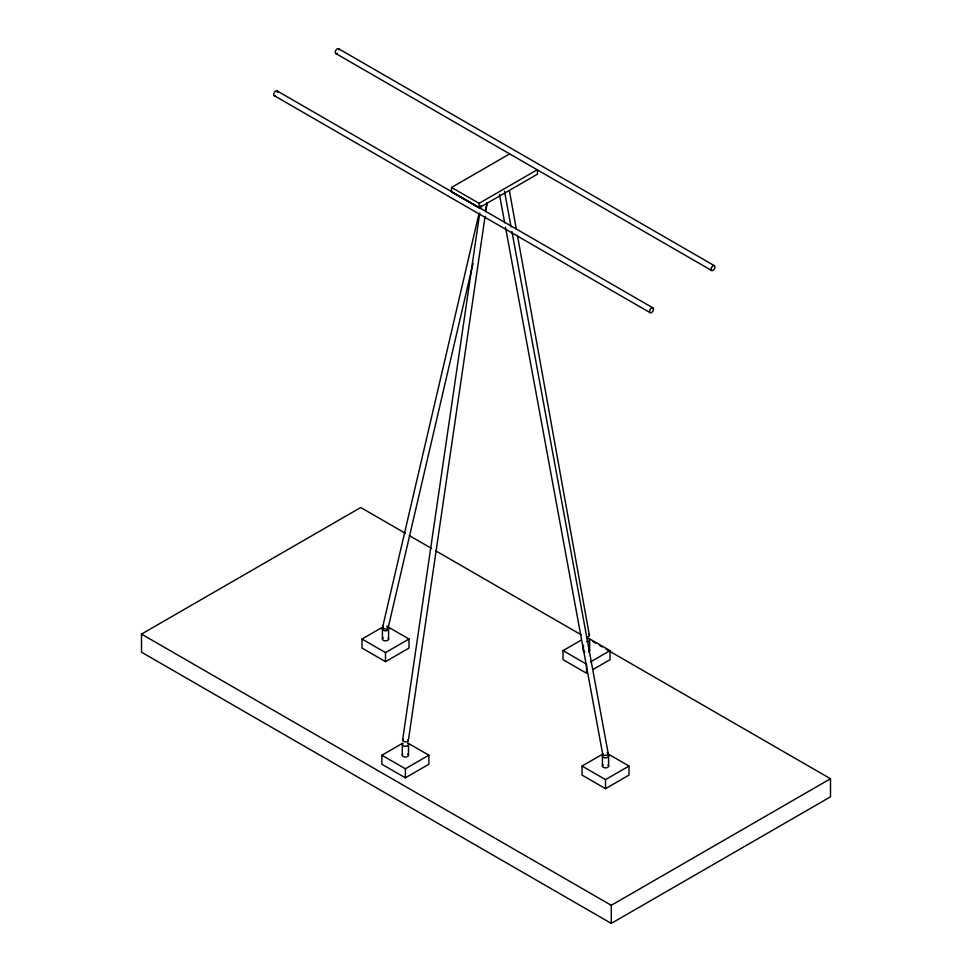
<?xml version="1.0" encoding="UTF-8"?>
<svg xmlns="http://www.w3.org/2000/svg" width="972" height="972" viewBox="0 0 972 972"><rect width="100%" height="100%" fill="white"/><g stroke="black" fill="none" stroke-linecap="round" stroke-linejoin="round"><path stroke-width="1.46" d="M402.274 755.22L402.347 744.491M408.471 755.22L408.544 744.491M402.615 740.02L479.755 213.038M480.423 208.53L480.861 205.529M408.289 740.919L485.101 216.306M485.757 211.811L487.069 202.82M382.749 626.588L478.917 213.864M388.18 627.681L473.036 263.436M485.417 210.341L487.13 202.966M537.249 169.76L479.087 203.342L479.087 207.644L451.555 191.739L451.555 187.438L509.717 153.868M606.115 649.199L830.501 778.742L830.501 796.833L611.279 923.4L141.499 652.176L141.499 634.096L360.721 507.518L405.336 533.288M386.807 626.223L408.993 639.029L408.993 648.069L385.507 661.628L362.021 648.069L362.021 639.029L382.895 626.976M362.021 639.029L385.507 652.589L408.993 639.029M407.985 743.155L428.859 755.22L428.859 764.259L405.373 777.819L381.887 764.259L381.887 755.22L402.76 743.155M563.031 650.62L586.529 664.192L586.529 673.232L563.031 659.672L563.031 650.62L581.305 640.074M381.887 755.22L405.373 768.779L428.859 755.22M590.441 661.932L610.015 650.62L610.015 659.672L593.054 669.465M608.132 753.993L629.006 766.045L629.006 775.097L605.52 788.657L582.034 775.097L582.034 766.045L602.907 753.993M582.034 766.045L605.52 779.617L629.006 766.045M141.499 634.096L611.279 905.321L830.501 778.742M338.584 48.734L714.396 265.708A2.77 1.604 -60 0 1 713.521 269.997A2.77 1.604 -60 0 1 711.127 268.612A2.77 1.604 -60 0 1 714.396 265.708M335.814 53.521L711.638 270.508M451.555 187.438L479.087 203.342M277.093 90.906L652.917 307.881A2.77 1.604 -60 0 1 652.042 312.17A2.77 1.604 -60 0 1 649.636 310.785A2.77 1.604 -60 0 1 652.917 307.881M451.555 191.958L479.087 207.862L537.504 174.134L537.504 169.966M274.323 95.706L650.147 312.68M589.129 638.568L610.015 650.62M409.273 535.56L431.592 548.439M435.529 550.711L581.183 634.801M592.993 641.617L595.617 643.136M599.554 645.408L602.178 646.927M504.492 191.229L511.09 227.035M511.916 231.506L608.229 753.628M499.462 194.509L504.687 222.807M505.513 227.278L602.786 754.649M509.401 190.706L516.375 229.477M517.444 235.443L589.336 635.117M611.279 905.321L611.279 923.4M608.618 756.046L608.618 766.045M605.52 779.617L605.52 788.657M602.421 756.046L602.421 766.045M589.627 639.953L589.627 650.62M583.419 645.287L583.419 650.62M405.373 768.779L405.373 777.819M388.606 629.018L388.606 639.029M385.507 652.589L385.507 661.628M382.409 629.018L382.409 639.029M588.497 634.023A2.88 1.944 -10.2 0 1 589.141 636.089A2.88 1.944 -10.2 0 1 586.529 637.559M588.51 638.58A3.098 1.786 0 0 1 589.445 640.56A3.098 1.786 0 0 1 586.529 641.739M588.716 649.357A3.098 1.786 0 0 1 588.51 652.005M584.767 652.103A3.098 1.786 0 0 1 583.674 649.916M337.369 53.278A2.77 1.604 -60 0 1 335.243 52.391A2.77 1.604 -60 0 1 337.138 48.904A2.77 1.604 -60 0 1 339.155 49.997M607.087 752.923A2.77 1.179 -10.5 0 1 607.792 754.454A2.77 1.179 -10.5 0 1 604.074 755.378A2.77 1.179 -10.5 0 1 603.138 753.895M387.731 626.32A2.77 1.92 13.1 0 1 387.184 628.848A2.77 1.92 13.1 0 1 383.503 628.264A2.77 1.92 13.1 0 1 383.393 625.628M407.79 739.971A2.88 1.337 8.3 0 1 407.232 741.721A2.88 1.337 8.3 0 1 403.331 741.126A2.88 1.337 8.3 0 1 403.416 739.291M275.538 95.657A2.77 1.604 -60 0 1 273.764 94.223A2.77 1.604 -60 0 1 275.878 90.955A2.77 1.604 -60 0 1 277.652 92.376M407.827 743.349A3.098 1.786 0 0 1 407.645 745.767A3.098 1.786 0 0 1 403.465 745.876A3.098 1.786 0 0 1 402.894 743.483M407.754 754.065A3.098 1.786 0 0 1 407.56 756.483A3.098 1.786 0 0 1 403.392 756.593A3.098 1.786 0 0 1 402.809 754.199M388.059 638.009A3.098 1.786 0 0 1 387.415 640.439A3.098 1.786 0 0 1 383.187 640.208A3.098 1.786 0 0 1 383.308 637.766M387.257 627.548A3.098 1.786 0 0 1 387.889 630.16A3.098 1.786 0 0 1 383.32 630.293A3.098 1.786 0 0 1 383.515 627.645M607.901 764.903A3.098 1.786 0 0 1 607.646 767.358A3.098 1.786 0 0 1 603.393 767.358A3.098 1.786 0 0 1 603.138 764.903M607.901 754.904A3.098 1.786 0 0 1 607.646 757.346A3.098 1.786 0 0 1 603.393 757.346A3.098 1.786 0 0 1 603.138 754.904"/></g></svg>
